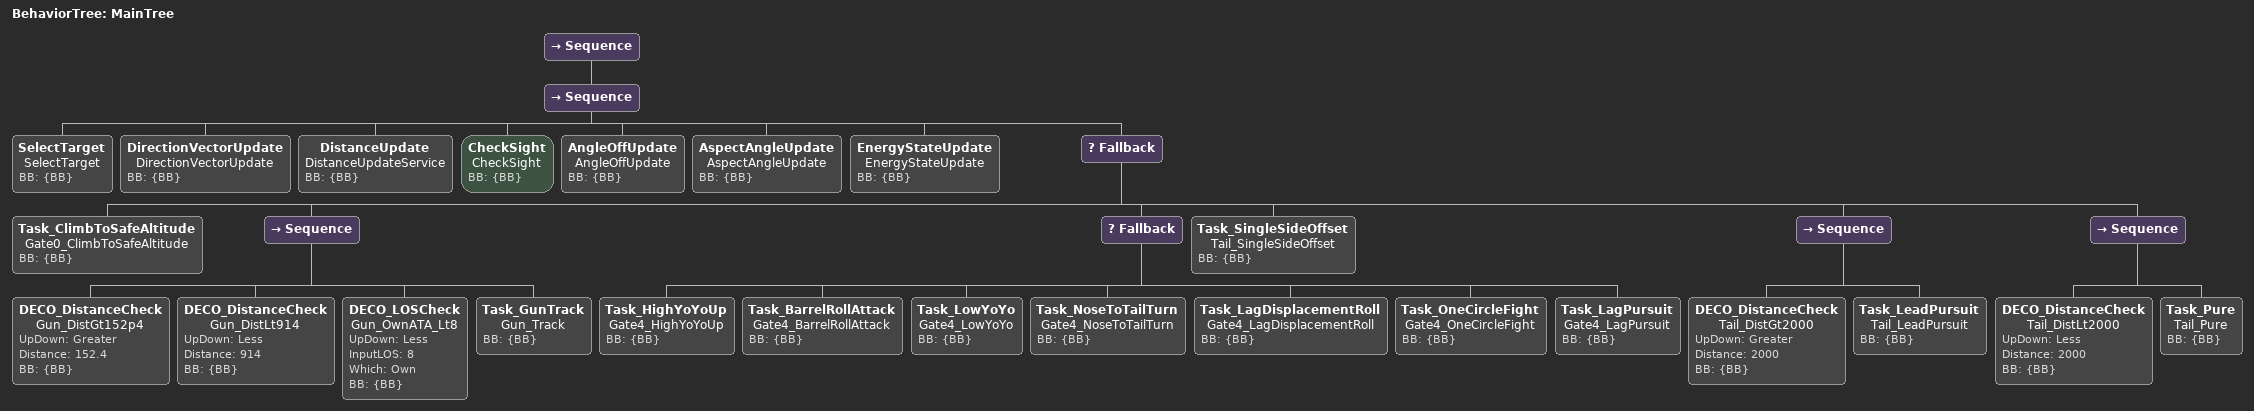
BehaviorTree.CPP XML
<root main_tree_to_execute = "MainTree">

  <BehaviorTree ID="MainTree">
    <Sequence>

        <!-- EF 부분 트리-->
        <Sequence>
          <SelectTarget name="SelectTarget" BB="{BB}"/>
          <DirectionVectorUpdate name="DirectionVectorUpdate" BB="{BB}"/>
          <DistanceUpdate name="DistanceUpdateService" BB="{BB}"/>
          <CheckSight name="CheckSight" BB="{BB}"/>
          <AngleOffUpdate name="AngleOffUpdate" BB="{BB}"/>
          <AspectAngleUpdate name="AspectAngleUpdate" BB="{BB}"/>
          <EnergyStateUpdate name="EnergyStateUpdate" BB="{BB}"/>

          <Fallback>

            <!-- GATE 0 - Survival. Absolute top priority, untouched from the original 8-node tree. -->
            <Task_ClimbToSafeAltitude name="Gate0_ClimbToSafeAltitude" BB="{BB}"/>

            <Sequence>
              <DECO_DistanceCheck name="Gun_DistGt152p4" UpDown="Greater" Distance="152.4" BB="{BB}"/>
              <DECO_DistanceCheck name="Gun_DistLt914" UpDown="Less" Distance="914" BB="{BB}"/>
              <DECO_LOSCheck name="Gun_OwnATA_Lt8" UpDown="Less" InputLOS="8" Which="Own" BB="{BB}"/>
              <Task_GunTrack name="Gun_Track" BB="{BB}"/>
            </Sequence>

            <!-- GATE 2 - Merge & neutral-fight detection. -->

            <!-- GATE 2.5 MOVED 2026-08-06: it now sits directly under Gate 0, above Gate 1.
                 See the block there for the measurement that motivated the move. -->

            <Fallback>
              <Task_HighYoYoUp name="Gate4_HighYoYoUp" BB="{BB}"/>
              <Task_BarrelRollAttack name="Gate4_BarrelRollAttack" BB="{BB}"/>
              <Task_LowYoYo name="Gate4_LowYoYo" BB="{BB}"/>
              <Task_NoseToTailTurn name="Gate4_NoseToTailTurn" BB="{BB}"/>
              <Task_LagDisplacementRoll name="Gate4_LagDisplacementRoll" BB="{BB}"/>
              <Task_OneCircleFight name="Gate4_OneCircleFight" BB="{BB}"/>
              <Task_LagPursuit name="Gate4_LagPursuit" BB="{BB}"/>
            </Fallback>

            <Task_SingleSideOffset name="Tail_SingleSideOffset" BB="{BB}"/>

            <Sequence>
              <DECO_DistanceCheck name="Tail_DistGt2000" UpDown="Greater" Distance="2000" BB="{BB}"/>
              <Task_LeadPursuit name="Tail_LeadPursuit" BB="{BB}"/>
            </Sequence>

            <Sequence>
              <DECO_DistanceCheck name="Tail_DistLt2000" UpDown="Less" Distance="2000" BB="{BB}"/>
              <Task_Pure name="Tail_Pure" BB="{BB}"/>
            </Sequence>

          </Fallback>

        </Sequence>

    </Sequence>
  </BehaviorTree>

</root>
